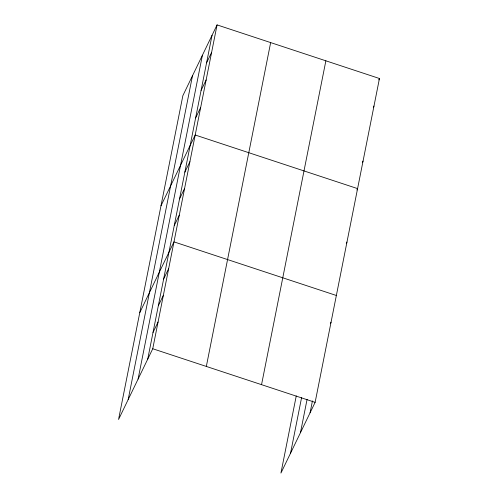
<?xml version="1.0" encoding="UTF-8"?>
<svg xmlns="http://www.w3.org/2000/svg" width="498" height="498" viewBox="0 0 498 498"><rect width="100%" height="100%" fill="white"/><g stroke="black" fill="none" stroke-linecap="round" stroke-linejoin="round"><path stroke-width="0.75" d="M128.173 399.595L192.496 75.746M138.083 379.09L202.406 55.241M147.707 359.189L212.03 35.339M217.072 24.9L182.872 95.647L118.549 419.497L152.749 348.749L217.072 24.9L379.451 78.503L315.128 402.353L280.928 473.1L296.254 395.916M206.334 366.441L270.657 42.591M261.543 384.668L325.866 60.812M290.546 453.199L301.601 397.535M300.462 432.694L307.092 399.296M310.08 412.792L312.439 400.915M206.564 62.866L211.606 52.427M201.092 90.393L206.141 79.954M195.627 117.92L200.669 107.481M161.003 205.755L195.204 135.008L357.576 188.611L356.904 190.006M184.851 172.165L189.9 161.726M179.548 198.883L184.59 188.443M174.238 225.6L179.286 215.161M139.776 312.626L173.976 241.879L336.349 295.482M163.624 279.036L168.673 268.596M158.32 305.753L163.363 295.314M153.011 332.471L158.059 322.032M378.773 79.898L379.451 78.503M373.307 107.425L373.979 106.03M362.376 162.479L363.048 161.084M346.291 243.441L346.963 242.047M330.373 323.594L331.046 322.2M152.749 348.749L315.128 402.353"/></g></svg>
